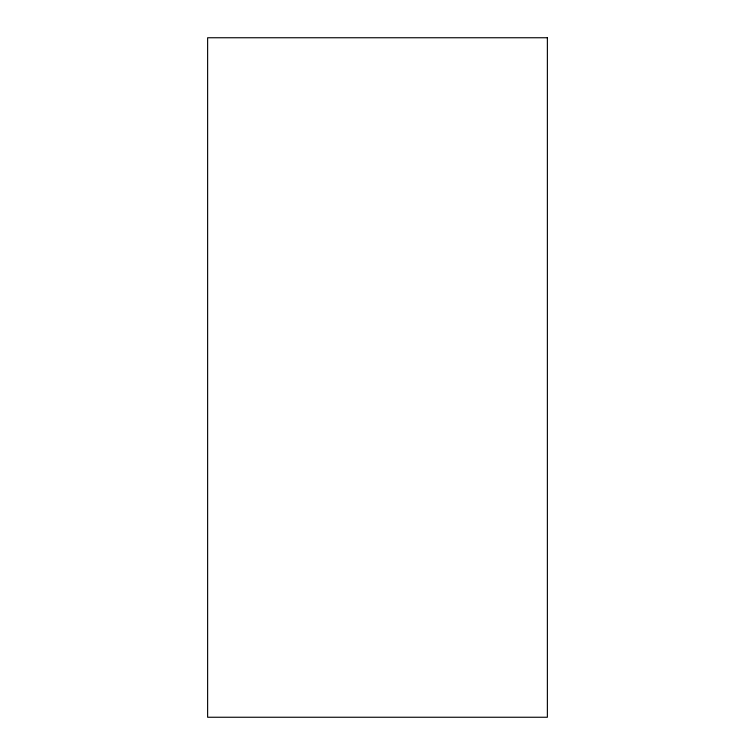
<?xml version="1.0" encoding="UTF-8"?>
<svg xmlns="http://www.w3.org/2000/svg" width="755" height="755" viewBox="0 0 755 755"><rect width="100%" height="100%" fill="white"/><g stroke="black" fill="none" stroke-linecap="round" stroke-linejoin="round"><path stroke-width="1.13" d="M547.375 37.75L207.625 37.75L207.625 717.25L547.375 717.25L547.375 37.75"/></g></svg>
